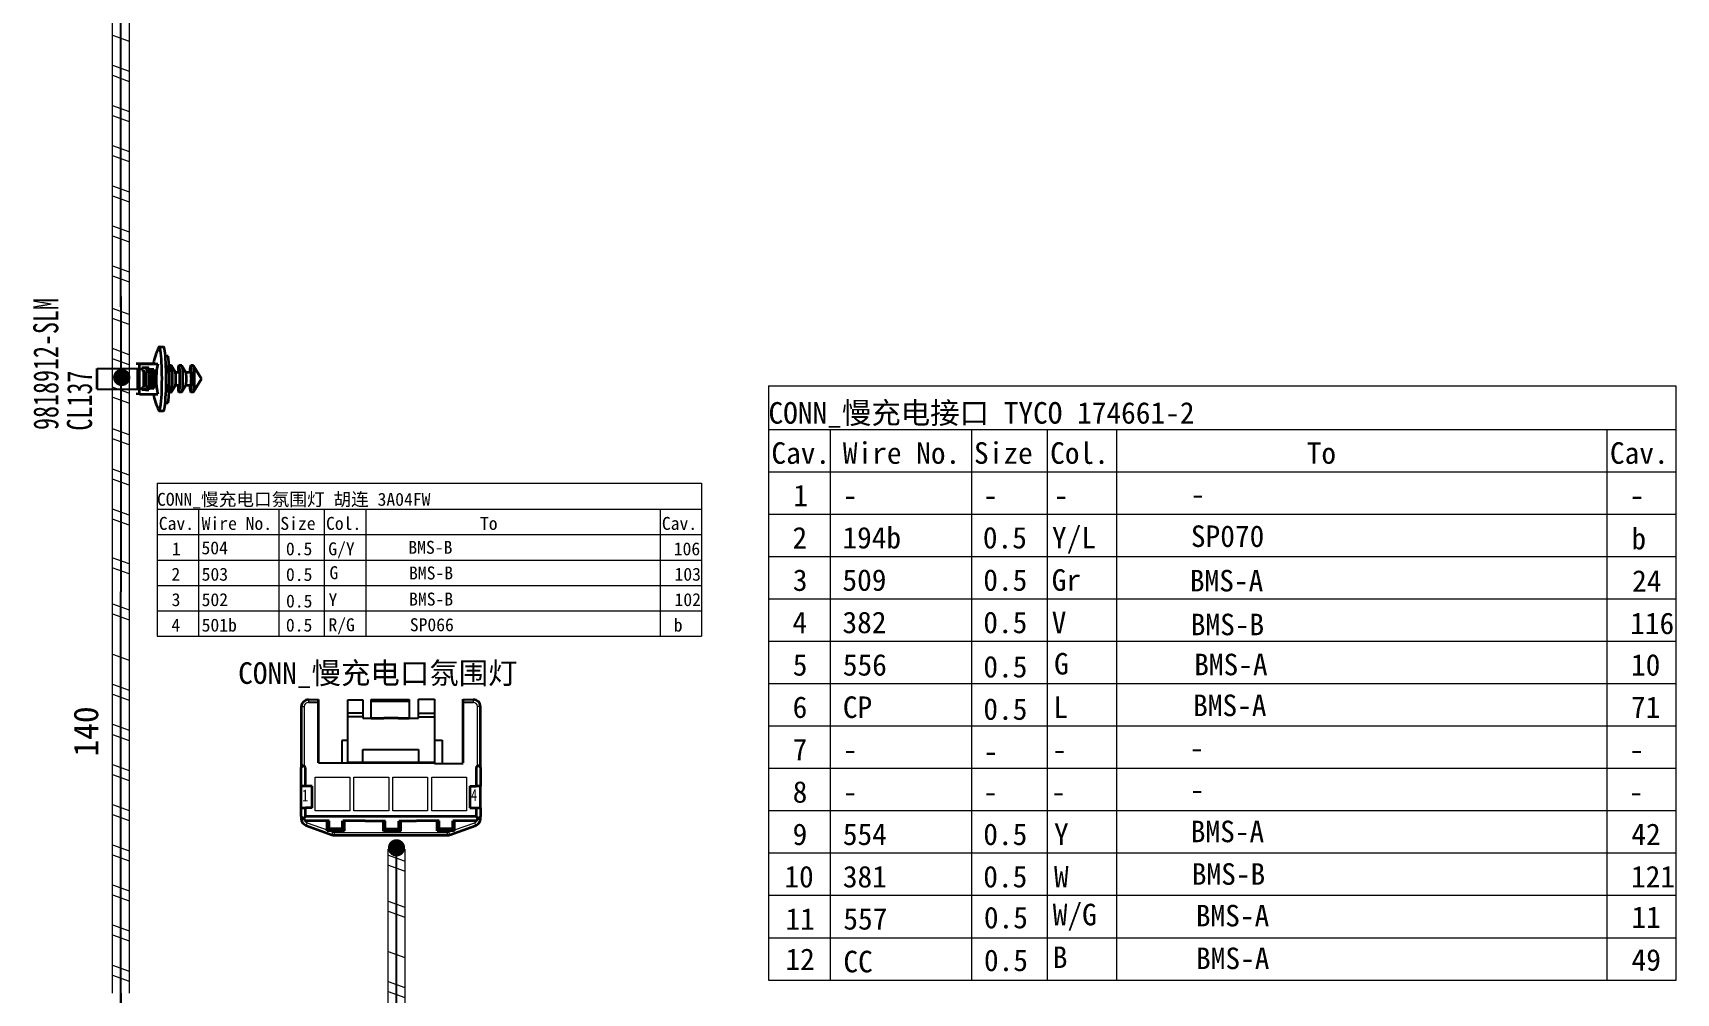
# Model space of a CAD drawing. Header units: millimetres. Extents: x 17 to 3784, y 12 to 1382.
# Drawn here: x 1833.3 to 1929.7, y 158.1 to 214.5 of the extents above; entities that cross this region are included whole.
import ezdxf

# ---------------------------------------------------------------- set-up
doc = ezdxf.new("R2010")
doc.units = ezdxf.units.MM
for name, color, linetype, lineweight in [('ENT', 7, 'Continuous', 18), ('全新开发部分', 7, 'Continuous', 18), ('粗实线层', 7, 'Continuous', 35)]:
    doc.layers.add(name, color=color, linetype=linetype, lineweight=lineweight)
doc.styles.add('FangSong_GB2312_Style', font='simfang.ttf')
doc.styles.add('foton', font='', dxfattribs={"width": 0.7})
doc.styles.add('样式 2', font='', dxfattribs={"width": 0.75})
doc.styles.get('foton').set_extended_font_data('宋体')
doc.styles.get('样式 2').set_extended_font_data('宋体')

msp = doc.modelspace()

# ---------------------------------------------------------------- hatches: boundary and pattern name
h = msp.add_hatch(color=0)
edge = h.paths.add_edge_path(flags=0)
edge.add_arc((1838.547, 194.264), 0.507, 180, 540)
h = msp.add_hatch(color=0)
edge = h.paths.add_edge_path(flags=0)
edge.add_arc((1854.663, 166.661), 0.507, 180, 540)

# ---------------------------------------------------------------- linework, layer by layer
at = {"color": 0, "lineweight": 35, "ltscale": 0.027679}
for p, q in [((1840.747, 196.064), (1840.992, 196.064)), ((1840.747, 192.299), (1840.992, 192.299))]:
    msp.add_line(p, q, dxfattribs=at)
at = {"color": 0}
for p, q in [((1837.11, 194.791), (1839.5, 194.79)), ((1837.11, 193.568), (1839.5, 193.572)), ((1849.501, 175.207), (1850.098, 175.207)), ((1849.506, 175.37), (1850.098, 175.37)), ((1851.808, 171.652), (1851.808, 175.354)), ((1851.808, 175.354), (1852.683, 175.354)), ((1851.811, 174.575), (1852.672, 174.575)), ((1852.683, 175.354), (1852.683, 174.277)), ((1853.182, 174.277), (1853.182, 175.368)), ((1853.182, 175.368), (1855.404, 175.368)), ((1853.183, 175.272), (1855.405, 175.272)), ((1855.404, 175.368), (1855.404, 174.264)), ((1855.956, 174.264), (1855.956, 175.381)), ((1855.956, 175.381), (1856.899, 175.381)), ((1855.962, 174.565), (1856.893, 174.565)), ((1856.899, 175.381), (1856.899, 171.612)), ((1858.573, 175.369), (1859.168, 175.369)), ((1859.171, 175.193), (1858.579, 175.193)), ((1851.806, 174.368), (1852.678, 174.368)), ((1852.683, 174.277), (1853.182, 174.277)), ((1855.404, 174.264), (1855.956, 174.264)), ((1855.962, 174.358), (1856.898, 174.358)), ((1851.803, 172.956), (1851.463, 172.956)), ((1851.463, 172.956), (1851.463, 171.665)), ((1856.899, 172.984), (1857.339, 172.984)), ((1857.339, 172.984), (1857.339, 171.636)), ((1850.097, 171.652), (1851.808, 171.652)), ((1852.698, 171.664), (1852.698, 172.43)), ((1852.698, 172.43), (1855.949, 172.43)), ((1855.949, 172.43), (1855.949, 171.636)), ((1856.899, 171.612), (1858.583, 171.612)), ((1854.168, 166.582), (1855.144, 166.582))]:
    msp.add_line(p, q, dxfattribs=at)
at = {"color": 0, "lineweight": 35, "ltscale": 0.137499}
for p, q in [((1837.11, 193.568), (1837.11, 194.791)), ((1839.5, 193.572), (1839.5, 194.79))]:
    msp.add_line(p, q, dxfattribs=at)
at = {"color": 0, "lineweight": 35, "ltscale": 0.021804}
for p, q in [((1839.587, 195.063), (1839.394, 195.072)), ((1839.946, 194.74), (1840.139, 194.731)), ((1839.587, 193.292), (1839.394, 193.3)), ((1839.945, 193.632), (1840.138, 193.624)), ((1839.945, 193.543), (1840.138, 193.535)), ((1840.232, 193.632), (1840.425, 193.624))]:
    msp.add_line(p, q, dxfattribs=at)
at = {"color": 0, "lineweight": 35, "ltscale": 0.113794}
msp.add_line((1840.402, 195.072), (1839.394, 195.072), dxfattribs=at)
at = {"color": 0, "lineweight": 35, "ltscale": 0.120856}
for p, q in [((1839.587, 195.063), (1840.658, 195.063)), ((1839.587, 193.292), (1840.657, 193.292))]:
    msp.add_line(p, q, dxfattribs=at)
at = {"color": 0, "lineweight": 35, "ltscale": 0.199999}
msp.add_line((1839.587, 193.292), (1839.587, 195.063), dxfattribs=at)
at = {"color": 0, "lineweight": 35, "ltscale": 0.015}
for p, q in [((1839.719, 194.82), (1839.719, 194.687)), ((1849.081, 168.505), (1849.081, 169.013)), ((1849.336, 168.505), (1849.336, 169.013)), ((1859.337, 169.013), (1859.337, 168.505)), ((1859.591, 169.013), (1859.591, 168.505))]:
    msp.add_line(p, q, dxfattribs=at)
at = {"color": 0, "lineweight": 35, "ltscale": 0.047321}
for p, q in [((1840.139, 194.82), (1839.719, 194.82)), ((1840.138, 193.535), (1839.719, 193.535))]:
    msp.add_line(p, q, dxfattribs=at)
at = {"color": 0, "lineweight": 35, "ltscale": 0.009064}
msp.add_line((1839.946, 194.74), (1839.946, 194.82), dxfattribs=at)
at = {"color": 0, "lineweight": 35, "ltscale": 0.010001}
for p, q in [((1840.139, 194.731), (1840.139, 194.82)), ((1840.138, 193.535), (1840.138, 193.624))]:
    msp.add_line(p, q, dxfattribs=at)
at = {"color": 0, "lineweight": 35, "ltscale": 0.032379}
msp.add_line((1840.426, 194.731), (1840.139, 194.731), dxfattribs=at)
at = {"color": 0, "lineweight": 35, "ltscale": 0.012045}
msp.add_line((1840.233, 194.731), (1840.233, 194.625), dxfattribs=at)
at = {"color": 0, "lineweight": 35, "ltscale": 0.124999}
msp.add_line((1840.426, 194.731), (1840.425, 193.624), dxfattribs=at)
at = {"color": 0, "lineweight": 35, "ltscale": 0.018536}
msp.add_line((1841.454, 194.957), (1841.29, 194.957), dxfattribs=at)
at = {"color": 0, "lineweight": 35, "ltscale": 0.051178}
msp.add_line((1841.695, 194.559), (1841.464, 194.949), dxfattribs=at)
at = {"color": 0, "lineweight": 35, "ltscale": 0.019769}
for p, q in [((1842.073, 194.957), (1841.898, 194.957)), ((1842.073, 193.406), (1841.898, 193.406))]:
    msp.add_line(p, q, dxfattribs=at)
at = {"color": 0, "lineweight": 35, "ltscale": 0.051179}
for p, q in [((1842.314, 194.559), (1842.083, 194.949)), ((1842.314, 193.805), (1842.083, 193.415))]:
    msp.add_line(p, q, dxfattribs=at)
at = {"color": 0, "lineweight": 35, "ltscale": 0.017883}
for p, q in [((1842.756, 194.957), (1842.598, 194.957)), ((1842.756, 193.406), (1842.598, 193.406))]:
    msp.add_line(p, q, dxfattribs=at)
at = {"color": 0, "lineweight": 35, "ltscale": 0.10061}
msp.add_line((1843.22, 194.182), (1842.766, 194.949), dxfattribs=at)
at = {"color": 0, "lineweight": 35, "ltscale": 0.012463}
msp.add_line((1839.719, 194.692), (1839.83, 194.687), dxfattribs=at)
at = {"color": 0, "lineweight": 35, "ltscale": 0.012451}
for p, q in [((1839.719, 194.687), (1839.83, 194.687)), ((1840.154, 194.62), (1840.264, 194.62)), ((1840.154, 193.734), (1840.264, 193.734)), ((1839.719, 193.668), (1839.829, 193.668))]:
    msp.add_line(p, q, dxfattribs=at)
at = {"color": 0, "lineweight": 35, "ltscale": 0.114999}
msp.add_line((1839.83, 194.687), (1839.829, 193.668), dxfattribs=at)
at = {"color": 0, "lineweight": 35, "ltscale": 0.018183}
msp.add_line((1840.115, 194.622), (1839.954, 194.621), dxfattribs=at)
at = {"color": 0, "lineweight": 35, "ltscale": 0.1}
for p, q in [((1839.954, 193.735), (1839.954, 194.621)), ((1840.348, 193.738), (1840.348, 194.624))]:
    msp.add_line(p, q, dxfattribs=at)
at = {"color": 0, "lineweight": 35, "ltscale": 0.000439867}
msp.add_line((1839.954, 194.621), (1839.958, 194.621), dxfattribs=at)
at = {"color": 0, "lineweight": 35, "ltscale": 0.000439834}
msp.add_line((1839.954, 193.735), (1839.958, 193.735), dxfattribs=at)
at = {"color": 0, "lineweight": 35, "ltscale": 0.019922}
for p, q in [((1839.958, 194.621), (1840.135, 194.621)), ((1839.958, 193.735), (1840.135, 193.735))]:
    msp.add_line(p, q, dxfattribs=at)
at = {"color": 0, "lineweight": 35, "ltscale": 0.099999}
for p, q in [((1839.958, 193.735), (1839.958, 194.621)), ((1840.135, 193.735), (1840.135, 194.621))]:
    msp.add_line(p, q, dxfattribs=at)
at = {"color": 0, "lineweight": 35, "ltscale": 0.002853}
msp.add_line((1840.09, 194.623), (1840.115, 194.622), dxfattribs=at)
at = {"color": 0, "lineweight": 35, "ltscale": 0.023842}
msp.add_line((1840.31, 194.625), (1840.099, 194.623), dxfattribs=at)
at = {"color": 0, "lineweight": 35, "ltscale": 0.002181}
for p, q in [((1840.135, 194.621), (1840.154, 194.62)), ((1840.135, 193.735), (1840.154, 193.734))]:
    msp.add_line(p, q, dxfattribs=at)
at = {"color": 0, "lineweight": 35, "ltscale": 0.099998}
for p, q in [((1840.154, 193.734), (1840.154, 194.62)), ((1840.264, 193.734), (1840.264, 194.62))]:
    msp.add_line(p, q, dxfattribs=at)
at = {"color": 0, "lineweight": 35, "ltscale": 0.01149}
msp.add_line((1840.232, 193.734), (1840.232, 193.632), dxfattribs=at)
at = {"color": 0, "lineweight": 35, "ltscale": 0.001513}
msp.add_line((1840.264, 194.62), (1840.251, 194.622), dxfattribs=at)
at = {"color": 0, "lineweight": 35, "ltscale": 0.010273}
msp.add_line((1840.257, 194.622), (1840.348, 194.624), dxfattribs=at)
at = {"color": 0, "lineweight": 35, "ltscale": 0.009468}
msp.add_line((1840.264, 193.737), (1840.348, 193.738), dxfattribs=at)
at = {"color": 0, "lineweight": 35, "ltscale": 0.004356}
msp.add_line((1840.348, 194.624), (1840.31, 194.625), dxfattribs=at)
at = {"color": 0, "lineweight": 35, "ltscale": 0.02207}
for p, q in [((1841.349, 194.563), (1841.153, 194.563)), ((1841.349, 193.801), (1841.153, 193.801))]:
    msp.add_line(p, q, dxfattribs=at)
at = {"color": 0, "lineweight": 35, "ltscale": 0.051177}
msp.add_line((1841.695, 193.805), (1841.464, 193.415), dxfattribs=at)
at = {"color": 0, "lineweight": 35, "ltscale": 0.029858}
for p, q in [((1841.957, 194.563), (1841.693, 194.563)), ((1841.957, 193.801), (1841.693, 193.801))]:
    msp.add_line(p, q, dxfattribs=at)
at = {"color": 0, "lineweight": 35, "ltscale": 0.032245}
for p, q in [((1842.598, 194.563), (1842.312, 194.563)), ((1842.598, 193.801), (1842.312, 193.801))]:
    msp.add_line(p, q, dxfattribs=at)
at = {"color": 0, "lineweight": 35, "ltscale": 0.100609}
msp.add_line((1843.22, 194.182), (1842.766, 193.415), dxfattribs=at)
at = {"color": 0, "lineweight": 35, "ltscale": 0.014999}
msp.add_line((1839.719, 193.668), (1839.719, 193.535), dxfattribs=at)
at = {"color": 0, "lineweight": 35, "ltscale": 0.025537}
msp.add_line((1839.945, 193.543), (1839.719, 193.543), dxfattribs=at)
at = {"color": 0, "lineweight": 35, "ltscale": 0.01}
msp.add_line((1839.945, 193.543), (1839.945, 193.632), dxfattribs=at)
at = {"color": 0, "lineweight": 35, "ltscale": 0.032373}
for p, q in [((1840.232, 193.632), (1839.945, 193.632)), ((1840.425, 193.624), (1840.138, 193.624))]:
    msp.add_line(p, q, dxfattribs=at)
at = {"color": 0, "lineweight": 35, "ltscale": 0.01853}
msp.add_line((1841.454, 193.406), (1841.29, 193.406), dxfattribs=at)
at = {"color": 0, "lineweight": 35, "ltscale": 0.105}
for p, q in [((1849.081, 174.946), (1849.081, 171.386)), ((1859.591, 171.386), (1859.591, 174.946))]:
    msp.add_line(p, q, dxfattribs=at)
at = {"color": 0, "lineweight": 13, "ltscale": 0.005}
for p, q in [((1849.081, 174.946), (1849.251, 174.946)), ((1849.505, 175.37), (1849.505, 175.201)), ((1859.167, 175.37), (1859.167, 175.201)), ((1859.591, 174.946), (1859.422, 174.946)), ((1849.36, 167.98), (1849.418, 168.139)), ((1859.312, 167.98), (1859.254, 168.139)), ((1850.876, 167.428), (1850.934, 167.588)), ((1851.021, 167.403), (1851.021, 167.572)), ((1857.652, 167.403), (1857.652, 167.572)), ((1857.797, 167.428), (1857.739, 167.588))]:
    msp.add_line(p, q, dxfattribs=at)
at = {"color": 0, "lineweight": 13, "ltscale": 0.1}
for p, q in [((1849.251, 174.946), (1849.251, 171.48)), ((1859.422, 171.484), (1859.422, 174.946))]:
    msp.add_line(p, q, dxfattribs=at)
at = {"color": 0, "lineweight": 35, "ltscale": 0.0875}
for p, q in [((1850.098, 171.641), (1850.098, 175.37)), ((1858.574, 171.641), (1858.574, 175.383))]:
    msp.add_line(p, q, dxfattribs=at)
at = {"color": 0, "lineweight": 35, "ltscale": 0.0125}
for p, q in [((1853.181, 174.268), (1853.912, 174.268)), ((1854.76, 174.268), (1855.406, 174.268))]:
    msp.add_line(p, q, dxfattribs=at)
at = {"color": 0, "lineweight": 35, "ltscale": 0.012502}
msp.add_line((1854.336, 174.268), (1853.912, 174.268), dxfattribs=at)
at = {"color": 0, "lineweight": 35, "ltscale": 0.012505}
msp.add_line((1854.76, 174.268), (1854.336, 174.268), dxfattribs=at)
at = {"color": 0, "lineweight": 35, "ltscale": 0.05}
msp.add_line((1856.911, 171.641), (1851.803, 171.641), dxfattribs=at)
at = {"color": 0, "lineweight": 35, "ltscale": 0.005304}
for p, q in [((1849.208, 171.514), (1849.081, 171.386)), ((1859.591, 171.386), (1859.464, 171.514)), ((1849.081, 168.505), (1849.208, 168.378)), ((1859.464, 168.378), (1859.591, 168.505))]:
    msp.add_line(p, q, dxfattribs=at)
at = {"color": 0, "lineweight": 35, "ltscale": 0.0325}
for p, q in [((1849.081, 170.285), (1849.081, 171.386)), ((1849.336, 170.285), (1849.336, 171.386)), ((1859.337, 171.386), (1859.337, 170.285)), ((1859.591, 171.386), (1859.591, 170.285))]:
    msp.add_line(p, q, dxfattribs=at)
at = {"color": 0, "lineweight": 35, "ltscale": 0.005303}
for p, q in [((1849.336, 171.386), (1849.208, 171.514)), ((1859.337, 171.386), (1859.464, 171.514)), ((1849.336, 168.505), (1849.208, 168.378)), ((1849.208, 168.378), (1849.336, 168.25)), ((1859.337, 168.505), (1859.464, 168.378)), ((1859.337, 168.25), (1859.464, 168.378))]:
    msp.add_line(p, q, dxfattribs=at)
at = {"color": 0, "lineweight": 35, "ltscale": 0.0375}
for p, q in [((1849.081, 169.013), (1849.081, 170.285)), ((1849.709, 169.013), (1849.709, 170.285)), ((1858.964, 170.285), (1858.964, 169.013)), ((1859.591, 169.013), (1859.591, 170.285))]:
    msp.add_line(p, q, dxfattribs=at)
at = {"color": 0, "lineweight": 35, "ltscale": 0.0075}
for p, q in [((1849.336, 170.285), (1849.081, 170.285)), ((1859.591, 170.285), (1859.337, 170.285)), ((1849.081, 169.013), (1849.336, 169.013)), ((1859.337, 169.013), (1859.591, 169.013)), ((1853.429, 168.25), (1854.015, 168.25)), ((1854.803, 168.25), (1855.243, 168.25))]:
    msp.add_line(p, q, dxfattribs=at)
at = {"color": 0, "lineweight": 35, "ltscale": 0.011}
for p, q in [((1849.709, 170.285), (1849.336, 170.285)), ((1858.964, 170.285), (1859.337, 170.285)), ((1849.709, 169.013), (1849.336, 169.013)), ((1858.964, 169.013), (1859.337, 169.013))]:
    msp.add_line(p, q, dxfattribs=at)
at = {"color": 0, "lineweight": 35, "ltscale": 0.0025}
msp.add_line((1849.709, 169.013), (1849.709, 169.098), dxfattribs=at)
at = {"color": 0, "lineweight": 35, "ltscale": 0.003745}
for p, q in [((1849.081, 168.505), (1849.081, 168.378)), ((1859.591, 168.378), (1859.591, 168.505))]:
    msp.add_line(p, q, dxfattribs=at)
at = {"color": 0, "lineweight": 13, "ltscale": 0.003745}
for p, q in [((1849.208, 168.378), (1849.081, 168.378)), ((1859.591, 168.378), (1859.464, 168.378))]:
    msp.add_line(p, q, dxfattribs=at)
at = {"color": 0, "lineweight": 35, "ltscale": 0.004999}
for p, q in [((1849.92, 168.25), (1849.317, 168.25)), ((1858.922, 168.25), (1858.752, 168.25))]:
    msp.add_line(p, q, dxfattribs=at)
at = {"color": 0, "lineweight": 35, "ltscale": 0.295001}
for p, q in [((1859.337, 168.505), (1849.336, 168.505)), ((1859.337, 168.25), (1857.965, 168.25))]:
    msp.add_line(p, q, dxfattribs=at)
at = {"color": 0, "lineweight": 35, "ltscale": 0.047566}
for p, q in [((1849.36, 167.98), (1850.876, 167.428)), ((1857.797, 167.428), (1859.312, 167.98))]:
    msp.add_line(p, q, dxfattribs=at)
at = {"color": 0, "lineweight": 13, "ltscale": 0.037045}
msp.add_line((1849.418, 168.139), (1850.598, 167.71), dxfattribs=at)
at = {"color": 0, "lineweight": 35, "ltscale": 0.020001}
msp.add_line((1850.718, 168.25), (1849.92, 168.25), dxfattribs=at)
at = {"color": 0, "lineweight": 35, "ltscale": 0.0175}
for p, q in [((1850.598, 167.657), (1850.598, 168.25)), ((1851.616, 167.657), (1851.616, 168.25)), ((1853.896, 167.638), (1853.896, 168.231)), ((1854.913, 167.638), (1854.913, 168.231)), ((1857.057, 167.657), (1857.057, 168.25)), ((1858.074, 167.657), (1858.074, 168.25))]:
    msp.add_line(p, q, dxfattribs=at)
at = {"color": 0, "lineweight": 35, "ltscale": 0.004737}
for p, q in [((1850.598, 167.657), (1850.712, 167.771)), ((1851.502, 167.771), (1851.616, 167.657)), ((1853.896, 167.638), (1854.009, 167.751)), ((1854.799, 167.751), (1854.913, 167.638)), ((1857.17, 167.771), (1857.057, 167.657)), ((1857.96, 167.771), (1858.074, 167.657))]:
    msp.add_line(p, q, dxfattribs=at)
at = {"color": 0, "lineweight": 35, "ltscale": 0.014151}
for p, q in [((1850.712, 167.771), (1850.712, 168.25)), ((1851.502, 167.771), (1851.502, 168.25)), ((1854.009, 167.751), (1854.009, 168.231)), ((1854.799, 167.751), (1854.799, 168.231)), ((1857.17, 167.771), (1857.17, 168.25)), ((1857.96, 167.771), (1857.96, 168.25))]:
    msp.add_line(p, q, dxfattribs=at)
at = {"color": 0, "lineweight": 35, "ltscale": 0.0233}
for p, q in [((1851.502, 167.771), (1850.712, 167.771)), ((1854.799, 167.751), (1854.009, 167.751)), ((1857.96, 167.771), (1857.17, 167.771))]:
    msp.add_line(p, q, dxfattribs=at)
at = {"color": 0, "lineweight": 35, "ltscale": 0.036}
for p, q in [((1852.836, 168.25), (1851.522, 168.25)), ((1857.161, 168.25), (1855.836, 168.25))]:
    msp.add_line(p, q, dxfattribs=at)
at = {"color": 0, "lineweight": 35, "ltscale": 0.007501}
for p, q in [((1852.836, 168.25), (1853.09, 168.25)), ((1855.582, 168.25), (1855.836, 168.25))]:
    msp.add_line(p, q, dxfattribs=at)
at = {"color": 0, "lineweight": 35, "ltscale": 0.009999}
for p, q in [((1853.09, 168.25), (1853.429, 168.25)), ((1855.243, 168.25), (1855.582, 168.25))]:
    msp.add_line(p, q, dxfattribs=at)
at = {"color": 0, "lineweight": 35, "ltscale": 0.02}
msp.add_line((1858.752, 168.25), (1858.074, 168.25), dxfattribs=at)
at = {"color": 0, "lineweight": 13, "ltscale": 0.037043}
msp.add_line((1858.074, 167.71), (1859.254, 168.139), dxfattribs=at)
at = {"color": 0, "lineweight": 35, "ltscale": 0.029999}
for p, q in [((1851.616, 167.657), (1850.598, 167.657)), ((1854.913, 167.638), (1853.896, 167.638)), ((1858.074, 167.657), (1857.057, 167.657))]:
    msp.add_line(p, q, dxfattribs=at)
at = {"color": 0, "lineweight": 13, "ltscale": 0.005995}
for p, q in [((1850.743, 167.657), (1850.934, 167.588)), ((1857.739, 167.588), (1857.93, 167.657))]:
    msp.add_line(p, q, dxfattribs=at)
at = {"color": 0, "lineweight": 13, "ltscale": 0.195596}
msp.add_line((1851.021, 167.572), (1857.652, 167.572), dxfattribs=at)
at = {"color": 0, "lineweight": 35, "ltscale": 0.195596}
msp.add_line((1851.021, 167.403), (1857.652, 167.403), dxfattribs=at)
at = {"color": 0, "linetype": 'Continuous', "lineweight": 25}
for points in [[(1838.497, 198.408), (1838.497, 225.031)], [(1838.496, 199.02), (1838.496, 181.68)], [(1838.496, 157.384), (1838.496, 181.68)], [(1854.658, 138.192), (1854.658, 166.563)], [(1838.494, 158.141), (1838.494, 140.801)]]:
    msp.add_lwpolyline(points, dxfattribs=at)
at = {"color": 0, "linetype": 'Continuous', "lineweight": 13}
for points in [[(1838.497, 222.704), (1838.497, 199.193)], [(1838.496, 199.011), (1838.496, 181.68)], [(1876.483, 193.769), (1929.719, 193.769)], [(1876.483, 193.769), (1876.483, 158.906)], [(1876.483, 191.218), (1929.719, 191.218)], [(1880.107, 191.178), (1880.107, 158.906)], [(1888.385, 191.218), (1888.385, 158.906)], [(1840.618, 188.063), (1872.56, 188.063)], [(1840.618, 188.063), (1840.618, 179.076)], [(1872.56, 188.063), (1872.56, 179.076)], [(1876.483, 188.732), (1929.719, 188.732)], [(1840.618, 186.533), (1872.56, 186.533)], [(1843.051, 186.533), (1843.051, 179.076)], [(1847.76, 186.533), (1847.76, 179.076)], [(1850.429, 186.533), (1850.429, 179.076)], [(1852.862, 186.533), (1852.862, 179.076)], [(1870.127, 186.533), (1870.127, 179.076)], [(1876.483, 186.247), (1929.719, 186.247)], [(1840.618, 185.041), (1872.56, 185.041)], [(1840.618, 183.55), (1872.56, 183.55)], [(1876.483, 183.761), (1929.719, 183.761)], [(1838.496, 181.68), (1838.496, 158.17)], [(1840.618, 182.059), (1872.56, 182.059)], [(1876.483, 181.276), (1929.719, 181.276)], [(1840.618, 180.567), (1872.56, 180.567)], [(1840.618, 179.076), (1872.56, 179.076)], [(1876.483, 178.79), (1929.719, 178.79)], [(1876.483, 176.305), (1929.719, 176.305)], [(1876.483, 173.819), (1929.719, 173.819)], [(1876.483, 171.334), (1929.719, 171.334)], [(1876.483, 168.848), (1929.719, 168.848)], [(1876.483, 166.362), (1929.719, 166.362)], [(1854.658, 164.237), (1854.658, 140.726)], [(1876.483, 163.877), (1929.719, 163.877)], [(1876.483, 161.391), (1929.719, 161.391)], [(1876.483, 158.906), (1929.719, 158.906)]]:
    msp.add_lwpolyline(points, dxfattribs=at)
at = {"color": 7, "linetype": 'Continuous', "lineweight": 0}
for points in [[(1838.007, 213.287), (1838.006, 215.641)], [(1838.986, 215.641), (1838.987, 213.287)], [(1838.006, 214.346), (1838.987, 213.993)], [(1838.007, 210.932), (1838.006, 213.287)], [(1838.986, 213.287), (1838.987, 210.932)], [(1838.006, 212.58), (1838.987, 212.227)], [(1838.006, 211.992), (1838.987, 211.638)], [(1838.007, 208.578), (1838.006, 210.932)], [(1838.006, 210.226), (1838.987, 209.873)], [(1838.986, 210.932), (1838.987, 208.578)], [(1838.006, 209.637), (1838.987, 209.284)], [(1838.007, 206.223), (1838.006, 208.578)], [(1838.986, 208.578), (1838.987, 206.223)], [(1838.006, 207.872), (1838.987, 207.518)], [(1838.006, 207.283), (1838.987, 206.93)]]:
    msp.add_lwpolyline(points, dxfattribs=at)
at = {"color": 0, "linetype": 'Continuous', "lineweight": 0}
for points in [[(1838.007, 203.869), (1838.006, 206.223)], [(1838.006, 205.517), (1838.987, 205.164)], [(1838.986, 206.223), (1838.987, 203.869)], [(1838.006, 204.929), (1838.987, 204.575)], [(1838.007, 201.515), (1838.006, 203.869)], [(1838.986, 203.869), (1838.987, 201.515)], [(1838.006, 203.163), (1838.987, 202.81)], [(1838.006, 202.574), (1838.987, 202.221)], [(1838.007, 199.16), (1838.006, 201.515)], [(1838.986, 201.515), (1838.987, 199.16)], [(1838.006, 200.808), (1838.987, 200.455)], [(1838.006, 200.22), (1838.987, 199.867)], [(1838.006, 196.66), (1838.006, 199.557)], [(1838.987, 199.3), (1838.987, 196.66)], [(1838.987, 197.955), (1838.006, 198.308)], [(1838.987, 197.366), (1838.006, 197.719)], [(1838.006, 194.305), (1838.006, 196.66)], [(1838.987, 196.66), (1838.987, 194.305)], [(1838.987, 195.6), (1838.006, 195.953)], [(1838.987, 195.012), (1838.006, 195.365)], [(1838.006, 191.951), (1838.006, 194.305)], [(1838.987, 194.305), (1838.987, 191.951)], [(1838.967, 193.333), (1837.986, 193.687)], [(1838.967, 192.745), (1837.986, 193.098)], [(1838.006, 189.597), (1838.006, 191.951)], [(1838.987, 191.951), (1838.987, 189.597)], [(1838.987, 190.892), (1838.006, 191.245)], [(1838.987, 190.303), (1838.006, 190.656)], [(1838.006, 187.242), (1838.006, 189.597)], [(1838.987, 189.597), (1838.987, 187.242)], [(1838.987, 188.537), (1838.006, 188.89)], [(1838.987, 187.949), (1838.006, 188.302)], [(1838.006, 183.88), (1838.006, 187.242)], [(1838.987, 187.242), (1838.987, 183.799)], [(1838.987, 186.183), (1838.006, 186.536)], [(1838.987, 185.594), (1838.006, 185.947)], [(1838.975, 183.329), (1837.994, 183.682)], [(1838.006, 181.68), (1838.006, 184.034)], [(1838.987, 184.034), (1838.987, 181.68)], [(1838.975, 182.74), (1837.994, 183.093)], [(1838.007, 179.326), (1838.006, 181.68)], [(1838.986, 181.68), (1838.987, 179.326)], [(1838.006, 180.974), (1838.987, 180.622)], [(1838.006, 180.385), (1838.987, 180.032)], [(1838.007, 176.971), (1838.006, 179.326)], [(1838.986, 179.326), (1838.987, 176.971)], [(1838.006, 178.031), (1838.987, 177.678)], [(1838.007, 174.617), (1838.006, 176.971)], [(1838.986, 176.971), (1838.987, 174.617)], [(1838.006, 176.265), (1838.987, 175.912)], [(1838.006, 175.677), (1838.987, 175.323)], [(1838.007, 172.263), (1838.006, 174.617)], [(1838.986, 174.617), (1838.987, 172.263)], [(1838.006, 173.911), (1838.987, 173.558)], [(1838.006, 173.322), (1838.987, 172.969)], [(1838.007, 169.908), (1838.006, 172.263)], [(1838.986, 172.263), (1838.987, 169.908)], [(1838.006, 171.556), (1838.987, 171.203)], [(1838.006, 170.968), (1838.987, 170.615)], [(1838.007, 167.554), (1838.006, 169.908)], [(1838.986, 169.908), (1838.987, 167.554)], [(1838.006, 169.202), (1838.987, 168.849)], [(1838.006, 168.613), (1838.987, 168.26)], [(1838.007, 165.2), (1838.006, 167.554)], [(1838.006, 166.848), (1838.987, 166.495)], [(1838.986, 167.554), (1838.987, 165.2)], [(1838.006, 166.259), (1838.987, 165.906)], [(1855.136, 165.885), (1854.155, 166.238)], [(1854.168, 164.237), (1854.168, 166.591)], [(1855.149, 166.591), (1855.149, 164.237)], [(1838.007, 162.845), (1838.006, 165.2)], [(1838.986, 165.2), (1838.987, 162.845)], [(1855.136, 165.297), (1854.155, 165.65)], [(1838.006, 164.493), (1838.987, 164.14)], [(1838.006, 163.905), (1838.987, 163.552)], [(1854.169, 161.882), (1854.168, 164.237)], [(1855.147, 164.237), (1855.149, 161.882)], [(1854.168, 163.53), (1855.149, 163.178)], [(1854.168, 162.942), (1855.149, 162.589)], [(1838.007, 160.491), (1838.006, 162.845)], [(1838.006, 162.139), (1838.987, 161.786)], [(1838.986, 162.845), (1838.987, 160.491)], [(1838.006, 161.55), (1838.987, 161.197)], [(1854.169, 159.528), (1854.168, 161.882)], [(1855.147, 161.882), (1855.149, 159.528)], [(1838.007, 158.137), (1838.006, 160.491)], [(1838.986, 160.491), (1838.987, 158.137)], [(1854.168, 160.587), (1855.149, 160.234)], [(1838.006, 159.785), (1838.987, 159.432)], [(1838.006, 159.196), (1838.987, 158.843)], [(1854.169, 157.174), (1854.168, 159.528)], [(1855.147, 159.528), (1855.149, 157.174)], [(1854.168, 158.822), (1855.149, 158.469)], [(1854.168, 158.233), (1855.149, 157.88)]]:
    msp.add_lwpolyline(points, dxfattribs=at)
at = {"color": 0, "lineweight": 35}
msp.add_lwpolyline([(1840.402, 195.069), (1840.402, 195.069), (1840.403, 195.069), (1840.41, 195.068), (1840.658, 195.063)], dxfattribs=at)
at = {"color": 7, "linetype": 'Continuous', "lineweight": 13}
for points in [[(1929.71, 193.753), (1929.71, 158.906)], [(1892.833, 191.218), (1892.833, 158.906)], [(1896.888, 191.218), (1896.888, 158.906)], [(1925.664, 191.218), (1925.664, 158.906)]]:
    msp.add_lwpolyline(points, dxfattribs=at)
at = {"color": 0, "lineweight": 35}
for centre, radius, start, end in [((1844.742, 194.182), 4.43, 155.32043, 168.44492), ((1844.871, 194.176), 4.305, 168.10641, 188.06008), ((1844.742, 194.182), 4.43, 191.59256, 204.68064), ((1844.869, 194.176), 4.303, 188.06077, 191.8594), ((1849.505, 174.946), 0.424, 90, 179.99999), ((1859.167, 174.946), 0.424, 0, 90), ((1849.505, 168.378), 0.424, 180.00001, 250.01689), ((1859.167, 168.378), 0.424, 289.98311, 0), ((1851.021, 167.827), 0.424, 250.01689, 270), ((1857.652, 167.827), 0.424, 270, 289.98311)]:
    msp.add_arc(centre, radius, start, end, dxfattribs=at)
at = {"color": 0, "lineweight": 13}
for centre, start, end in [((1849.505, 174.946), 90, 179.99999), ((1859.167, 174.946), 360, 90), ((1849.505, 168.378), 190.63531, 250.01689), ((1859.167, 168.378), 289.98311, 349.3647), ((1851.021, 167.827), 250.01689, 270), ((1857.652, 167.827), 270, 289.98311)]:
    msp.add_arc(centre, 0.254, start, end, dxfattribs=at)
at = {"color": 0, "lineweight": 35}
for centre, major_axis, ratio, start_param, end_param in [((1840.747, 194.182), (0, -1.883), 0.087133, 3.141614, 3.329066), ((1840.747, 194.182), (0, -1.883), 0.087133, 1.067052, 3.141614), ((1840.992, 194.182), (0, -1.883), 0.087133, 3.137849, 3.141636), ((1840.992, 194.182), (0, 1.883), 0.087133, 4.208645, 6.279441), ((1841.29, 194.182), (0, -0.775), 0.087133, 3.141552, 4.198784), ((1841.29, 194.182), (0, -0.775), 0.087133, 2.995504, 3.141552), ((1841.29, 194.182), (0, -0.775), 0.087133, 0.14609, 2.995504), ((1841.454, 194.182), (0, -0.775), 0.087133, 2.995504, 3.141552), ((1841.454, 194.182), (0, -0.775), 0.087133, 0.14609, 2.995504), ((1841.898, 194.182), (0, -0.775), 0.087133, 3.141552, 4.198784), ((1841.898, 194.182), (0, -0.775), 0.087133, 2.995504, 3.141552), ((1841.898, 194.182), (0, -0.775), 0.087133, 0.14609, 2.995504), ((1842.073, 194.182), (0, -0.775), 0.087133, 2.995504, 3.141552), ((1842.073, 194.182), (0, -0.775), 0.087133, 0.14609, 2.995504), ((1842.598, 194.182), (0, -0.775), 0.087133, 3.141552, 4.198784), ((1842.598, 194.182), (0, -0.775), 0.087133, 6.283145, 9.424737), ((1842.756, 194.182), (0, -0.775), 0.087133, 2.995504, 3.141552), ((1842.756, 194.182), (0, -0.775), 0.087133, 0.14609, 2.995504), ((1840.311, 194.623), (-0.221, 0), 0.00373, 5.995159, 6.283185), ((1840.311, 194.623), (-0.221, 0), 0.00373, 0, 0.087245), ((1840.473, 194.622), (-0.221, 0), 0.00373, 6.048679, 6.283185), ((1841.147, 194.182), (0, -0.381), 0.087133, 0.183505, 2.958112), ((1841.29, 194.182), (0, -0.775), 0.087133, 5.225993, 6.283145), ((1841.69, 194.182), (0, -0.381), 0.087133, 0.14609, 2.995504), ((1841.898, 194.182), (0, -0.775), 0.087133, 5.225993, 6.283145), ((1842.309, 194.182), (0, -0.381), 0.087133, 0.14609, 2.995504), ((1842.598, 194.182), (0, -0.775), 0.087133, 5.225993, 6.283145), ((1842.598, 194.182), (0, -0.381), 0.087133, 1.067052, 3.141552), ((1842.598, 194.182), (0, -0.381), 0.087133, 6.283145, 7.350238), ((1840.747, 194.182), (0, 1.883), 0.087133, 3.141636, 4.208645), ((1840.992, 194.182), (0, -1.883), 0.087133, 0, 1.067052), ((1841.29, 194.182), (0, -0.775), 0.087133, 6.283145, 6.429275), ((1841.454, 194.182), (0, -0.775), 0.087133, 6.283145, 6.429275), ((1841.898, 194.182), (0, -0.775), 0.087133, 6.283145, 6.429275), ((1842.073, 194.182), (0, -0.775), 0.087133, 6.283145, 6.429275), ((1842.756, 194.182), (0, -0.775), 0.087133, 6.283145, 6.429275), ((1840.747, 194.182), (0, 1.883), 0.087133, 2.954112, 3.141636)]:
    msp.add_ellipse(centre, major_axis=major_axis, ratio=ratio, start_param=start_param, end_param=end_param, dxfattribs=at)
at = {"layer": '全新开发部分', "color": 0}
for points in [[(1849.885, 170.818), (1851.923, 170.818), (1851.923, 168.842), (1849.885, 168.842)], [(1852.169, 170.818), (1854.206, 170.818), (1854.206, 168.842), (1852.169, 168.842)], [(1854.452, 170.818), (1856.489, 170.818), (1856.489, 168.842), (1854.452, 168.842)], [(1856.735, 170.818), (1858.773, 170.818), (1858.773, 168.842), (1856.735, 168.842)]]:
    msp.add_lwpolyline(points, close=True, dxfattribs=at)
at = {"layer": '粗实线层', "color": 0}
for p, q in [((1841.267, 195.504), (1841.109, 195.504)), ((1841.102, 192.775), (1841.276, 192.775))]:
    msp.add_line(p, q, dxfattribs=at)
msp.add_arc((1830.499, 194.104), 10.859, 352.96956, 7.40287, dxfattribs=at)

# ---------------------------------------------------------------- texts
at = {"color": 0, "linetype": 'Continuous', "style": 'FangSong_GB2312_Style'}
for s, height, p in [('CONN_慢充电接口 TYCO 174661-2', 1.26546, (1876.483, 191.552)), ('Cav.', 1.2655, (1876.655, 189.196)), ('Wire No.', 1.2655, (1880.844, 189.196)), ('Size', 1.2655, (1888.537, 189.196)), ('CONN_慢充电口氛围灯 胡连 3A04FW', 0.75928, (1840.618, 186.733)), ('1', 1.265, (1877.939, 186.71)), ('-', 1.265, (1880.844, 186.71)), ('-', 1.265, (1889.081, 186.71)), ('Cav.', 0.7593, (1840.722, 185.32)), ('Wire No.', 0.7593, (1843.235, 185.32)), ('Size', 0.7593, (1847.851, 185.32)), ('Col.', 0.7593, (1850.532, 185.32)), ('To', 0.7593, (1859.56, 185.32)), ('Cav.', 0.7593, (1870.231, 185.32)), ('2', 1.265, (1877.891, 184.225)), ('194b', 1.2655, (1880.82, 184.229)), ('0.5', 1.2655, (1889.057, 184.229)), ('1', 0.759, (1841.492, 183.828)), ('504', 0.7593, (1843.225, 183.885)), ('0.5', 0.7593, (1848.178, 183.828)), ('G/Y', 0.7593, (1850.662, 183.828)), ('BMS-B', 0.7593, (1855.361, 183.915)), ('106', 0.7593, (1870.926, 183.828)), ('G', 0.759, (1850.733, 182.428)), ('BMS-B', 0.7593, (1855.4, 182.411)), ('2', 0.759, (1841.463, 182.337)), ('503', 0.7593, (1843.235, 182.337)), ('0.5', 0.7593, (1848.182, 182.322)), ('103', 0.7593, (1870.972, 182.337)), ('3', 1.265, (1877.909, 181.739)), ('509', 1.2655, (1880.82, 181.744)), ('0.5', 1.2655, (1889.081, 181.744)), ('3', 0.759, (1841.474, 180.846)), ('502', 0.7593, (1843.235, 180.846)), ('0.5', 0.7593, (1848.185, 180.766)), ('Y', 0.759, (1850.679, 180.846)), ('BMS-B', 0.7593, (1855.405, 180.879)), ('102', 0.7593, (1870.972, 180.846)), ('4', 1.265, (1877.887, 179.254)), ('382', 1.2655, (1880.82, 179.258)), ('0.5', 1.2655, (1889.081, 179.258)), ('4', 0.759, (1841.461, 179.354)), ('501b', 0.7593, (1843.235, 179.354)), ('0.5', 0.7593, (1848.178, 179.354)), ('R/G', 0.7593, (1850.671, 179.372)), ('SP066', 0.7593, (1855.444, 179.374)), ('b', 0.759, (1870.926, 179.354)), ('CONN_慢充电口氛围灯', 1.26546, (1845.378, 176.283)), ('5', 1.265, (1877.906, 176.768)), ('556', 1.2655, (1880.844, 176.768)), ('0.5', 1.2655, (1889.086, 176.659)), ('6', 1.265, (1877.898, 174.283)), ('CP', 1.2655, (1880.844, 174.283)), ('0.5', 1.2655, (1889.086, 174.174)), ('7', 1.265, (1877.898, 171.797)), ('-', 1.265, (1880.844, 171.797)), ('-', 1.265, (1889.086, 171.688)), ('-', 1.265, (1901.182, 171.898)), ('-', 1.265, (1926.973, 171.797)), ('8', 1.265, (1877.902, 169.311)), ('-', 1.265, (1880.844, 169.311)), ('-', 1.265, (1889.081, 169.311)), ('9', 1.265, (1877.898, 166.826)), ('554', 1.2655, (1880.844, 166.826)), ('0.5', 1.2655, (1889.081, 166.826)), ('42', 1.2655, (1927.091, 166.826)), ('BMS-B', 1.2655, (1901.313, 164.493)), ('10', 1.2655, (1877.413, 164.34)), ('381', 1.2655, (1880.844, 164.34)), ('0.5', 1.2655, (1889.081, 164.34)), ('11', 1.2655, (1877.477, 161.855)), ('557', 1.2655, (1880.873, 161.864)), ('0.5', 1.2655, (1889.117, 161.938)), ('12', 1.2655, (1877.477, 159.491)), ('CC', 1.2655, (1880.876, 159.357)), ('0.5', 1.2655, (1889.121, 159.43))]:
    msp.add_text(s, height=height, dxfattribs=at).set_placement(p)
at = {"color": 7, "linetype": 'Continuous', "style": 'FangSong_GB2312_Style'}
for s, height, p in [('Col.', 1.2655, (1893.005, 189.196)), ('To', 1.2655, (1908.052, 189.196)), ('Cav.', 1.2655, (1925.836, 189.196)), ('-', 1.265, (1893.222, 186.71)), ('-', 1.265, (1901.234, 186.785)), ('-', 1.265, (1926.995, 186.71)), ('Y/L', 1.2655, (1893.108, 184.229)), ('SP070', 1.2655, (1901.258, 184.316)), ('b', 1.265, (1927.1, 184.174)), ('Gr', 1.2655, (1893.094, 181.744)), ('BMS-A', 1.2655, (1901.2, 181.707)), ('24', 1.2655, (1927.137, 181.689)), ('V', 1.265, (1893.094, 179.258)), ('BMS-B', 1.2655, (1901.253, 179.136)), ('116', 1.2655, (1927.023, 179.203)), ('G', 1.265, (1893.235, 176.833)), ('BMS-A', 1.2655, (1901.453, 176.787)), ('10', 1.2655, (1927.072, 176.768)), ('L', 1.265, (1893.189, 174.283)), ('BMS-A', 1.2655, (1901.389, 174.391)), ('71', 1.2655, (1927.072, 174.283)), ('-', 1.265, (1893.118, 171.797)), ('-', 1.265, (1893.064, 169.311)), ('-', 1.265, (1901.189, 169.457)), ('-', 1.265, (1926.95, 169.311)), ('Y', 1.265, (1893.23, 166.826)), ('BMS-A', 1.2655, (1901.252, 166.991)), ('W', 1.265, (1893.226, 164.34)), ('121', 1.2655, (1927.069, 164.34)), ('W/G', 1.2655, (1893.155, 162.115)), ('BMS-A', 1.2655, (1901.551, 162.051)), ('11', 1.2655, (1927.101, 161.962)), ('B', 1.265, (1893.159, 159.607)), ('BMS-A', 1.2655, (1901.561, 159.544)), ('49', 1.2655, (1927.105, 159.455))]:
    msp.add_text(s, height=height, dxfattribs=at).set_placement(p)
at = {"color": 0, "linetype": 'Continuous', "style": 'FangSong_GB2312_Style'}
msp.add_text('140', height=1.4467, rotation=90, dxfattribs=at).set_placement((1837.169, 172.013))
at = {"layer": 'ENT', "color": 0, "char_height": 1.47221, "width": 159.91709, "attachment_point": 1, "rotation": 90, "style": 'foton'}
for s, insert in [('{\\T1.004;9818912-SLM}', (1833.36, 191.181)), ('{\\T1.004;CL137}', (1835.332, 191.146))]:
    msp.add_mtext(s, dxfattribs=dict(at, insert=insert))
at = {"layer": '全新开发部分', "color": 0, "char_height": 0.706, "width": 2.62039, "attachment_point": 3, "style": '样式 2'}
for s, insert in [('1', (1849.489, 170.088)), ('4', (1859.401, 170.122))]:
    msp.add_mtext(s, dxfattribs=dict(at, insert=insert))

doc.saveas('drawing.dxf')
